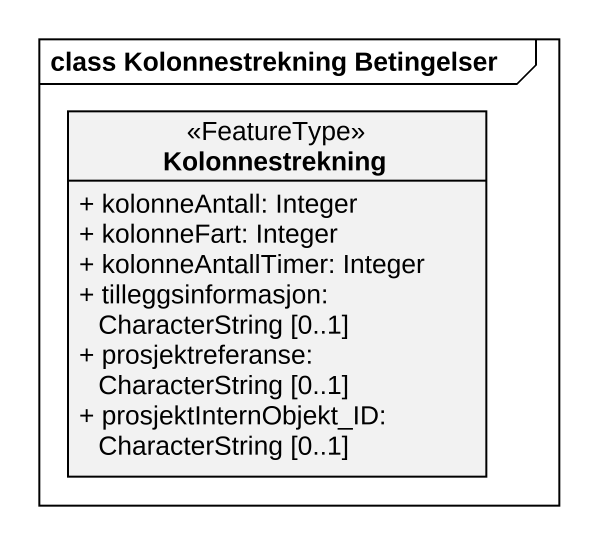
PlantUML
@startuml
mainframe class Kolonnestrekning Betingelser
hide circle
hide empty members
skinparam classAttributeIconSize 0
class Kolonnestrekning <<FeatureType>> {
  + kolonneAntall: Integer
  + kolonneFart: Integer
  + kolonneAntallTimer: Integer
  + tilleggsinformasjon: CharacterString [0..1]
  + prosjektreferanse: CharacterString [0..1]
  + prosjektInternObjekt_ID: CharacterString [0..1]
}
@enduml
